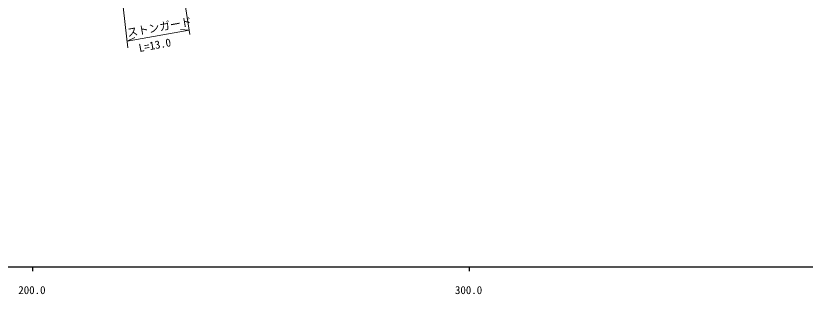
# Model space of a CAD drawing. Units: millimetres, scale not verified. Extents: x 40000 to 680000, y 20000 to 380000.
# Drawn here: x 264151 to 444938, y 198715 to 262449 of the extents above; entities that cross this region are included whole.
import ezdxf
from ezdxf.enums import TextEntityAlignment as Align

# ---------------------------------------------------------------- set-up
doc = ezdxf.new("R2010")
doc.units = ezdxf.units.MM
doc.header["$LTSCALE"] = 1000
for name, color, linetype, lineweight in [('M-BGD', 7, 'Continuous', 25), ('M-STR-HTXT', 7, 'Continuous', 13), ('M-TTL-BAND', 7, 'Continuous', 25)]:
    doc.layers.add(name, color=color, linetype=linetype, lineweight=lineweight)
doc.styles.add('ＭＳ ゴシック', font='')
doc.styles.get('ＭＳ ゴシック').set_extended_font_data('MS Gothic')

msp = doc.modelspace()

# ---------------------------------------------------------------- linework, layer by layer
at = {"layer": 'M-BGD'}
msp.add_open_spline([(150993, 254240), (151564, 254229), (152165, 254227), (152948, 254225), (156780, 254215), (158922, 254546), (162732, 254962), (165647, 255280), (167297, 255372), (170182, 255903), (176073, 256988), (179287, 258019), (185164, 259178), (188024, 259742), (189649, 259933), (192532, 260365), (196345, 260937), (198480, 261284), (202316, 261675), (206126, 262064), (208276, 262112), (212099, 262330), (215551, 262527), (217487, 262587), (220941, 262739), (224858, 262912), (227057, 262907), (230971, 263149), (233196, 263286), (234472, 263176), (236661, 263599), (239227, 264095), (240720, 264301), (243128, 265318), (244947, 266086), (245793, 266876), (247590, 267692), (251054, 269266), (253068, 270019), (256719, 271090), (260698, 272257), (263000, 272656), (267075, 273423), (269822, 273941), (271375, 274181), (274157, 274447), (277563, 274773), (279498, 274356), (282917, 274488), (284454, 274547), (285346, 274398), (286847, 274733), (288984, 275211), (290083, 275832), (292128, 276616), (294676, 277594), (295937, 278586), (298555, 279359), (302452, 280509), (304729, 280840), (308747, 281447), (314085, 282252), (317131, 282252), (322502, 282798), (326164, 283169), (328219, 283353), (331876, 283780), (334580, 284096), (335444, 284202), (338794, 284640)], degree=3, knots=[0, 0, 0, 0, 1, 1, 1, 2, 2, 2, 3, 3, 3, 4, 4, 4, 5, 5, 5, 6, 6, 6, 7, 7, 7, 8, 8, 8, 9, 9, 9, 10, 10, 10, 11, 11, 11, 12, 12, 12, 13, 13, 13, 14, 14, 14, 15, 15, 15, 16, 16, 16, 17, 17, 17, 18, 18, 18, 19, 19, 19, 20, 20, 20, 21, 21, 21, 22, 22, 22, 23, 23, 23, 23], dxfattribs=at)
at = {"layer": 'M-STR-HTXT'}
for p, q in [((289804, 255138), (286561, 283006)), ((300181, 283199), (303988, 258147)), ((289634, 256604), (303840, 259126)), ((303840, 259126), (301847, 259298)), ((289634, 256604), (291445, 257451))]:
    msp.add_line(p, q, dxfattribs=at)
at = {"layer": 'M-TTL-BAND'}
for p, q in [((40000, 205000), (579000, 205000)), ((268000, 205000), (268000, 204000)), ((368000, 205000), (368000, 204000))]:
    msp.add_line(p, q, dxfattribs=at)

# ---------------------------------------------------------------- texts
at = {"layer": 'M-STR-HTXT', "style": 'ＭＳ ゴシック'}
for s, rotation, p in [('ストンガード', 10.127, (289898, 257096)), ('L=13.0', 10.486, (292579, 253616))]:
    msp.add_text(s, height=1833, rotation=rotation, dxfattribs=at).set_placement(p, align=Align.BOTTOM_LEFT)
at = {"layer": 'M-TTL-BAND', "style": 'ＭＳ ゴシック'}
for s, p in [('200.0', (267844, 198195)), ('300.0', (367844, 198195))]:
    msp.add_text(s, height=1833, dxfattribs=at).set_placement(p, align=Align.BOTTOM_CENTER)

doc.saveas('drawing.dxf')
